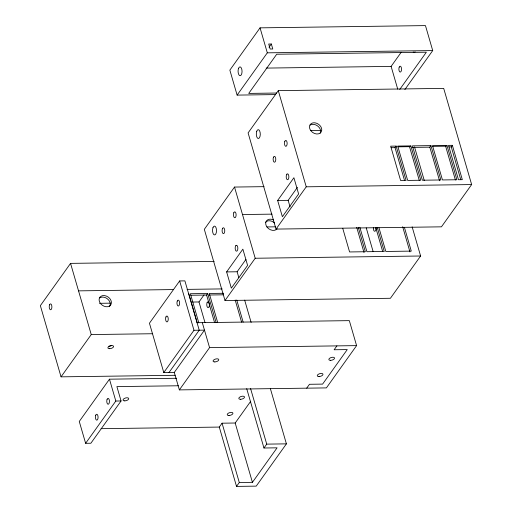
<?xml version="1.0" encoding="UTF-8"?>
<svg xmlns="http://www.w3.org/2000/svg" width="512" height="512" viewBox="0 0 512 512"><rect width="100%" height="100%" fill="white"/><g stroke="black" fill="none" stroke-linecap="round" stroke-linejoin="round"><path stroke-width="0.77" d="M109.478 306.624L110.08 305.446A6.618 5.037 35.5 0 0 108.442 299.827L107.168 298.675A6.618 5.037 35.5 0 0 99.776 297.875M320.166 133.21L320.442 132.672A6.618 5.037 35.5 0 0 318.81 127.053L317.53 125.901A6.618 5.037 35.5 0 0 310.138 125.101M276.39 229.626L276.666 229.088M214.189 261.421L70.554 263.379L40.358 305.651L61.043 376.845L175.149 375.296M404.845 89.6L432.717 50.579L425.459 25.6L260.051 27.853L229.856 70.125L237.114 95.104L275.469 94.586M269.011 47.251L271.334 44L268.704 44.026L270.157 49.024L272.781 48.998L271.334 44M237.114 95.104L267.309 52.832L260.051 27.853M61.043 376.845L91.238 334.573L70.554 263.379M278.291 90.643L248.096 132.915L276.038 229.088L441.446 226.835L471.642 184.563L443.699 88.39L278.291 90.643L306.234 186.816L276.038 229.088M264.083 186.656L234.522 187.059L204.32 229.331L225.005 300.525L390.413 298.278L420.608 256L412.141 226.861M176.64 378.266L109.472 379.181L79.27 421.453L85.626 443.309L90.874 443.238L121.069 400.966L116.896 386.605L178.4 385.766M169.03 372.48L199.232 330.208L184.896 280.87L179.648 280.941L149.446 323.219L163.782 372.557L174.285 372.41L204.48 330.138L193.978 330.278L163.782 372.557M85.626 443.309L115.821 401.037L109.472 379.181M204.986 322.566L198.995 301.958L204.045 294.893M214.554 322.522L206.598 295.04L207.706 293.491L190.374 293.722L198.778 322.733M226.618 271.91L242.867 249.165L247.59 265.402L231.334 288.147L226.618 271.91L237.12 271.77L245.946 259.418M277.651 200.474L293.901 177.728L298.618 193.965L282.368 216.71L277.651 200.474L288.154 200.333L297.44 187.334M397.715 89.101L391.117 66.394L401.21 52.269M225.005 300.525L255.2 258.253L234.522 187.059M197.056 322.714L349.331 320.64L356.589 345.619L326.394 387.898L179.366 389.894L209.562 347.622L202.304 322.643M399.75 89.446L426.355 52.205L276.704 54.24L248.723 93.414L276.582 93.03M404.538 180.467L395.034 147.642L396.141 146.093L390.669 146.17L400.614 180.518L406.086 180.442L396.141 146.093M410.848 145.894L420.794 180.243L407.667 180.422L397.722 146.074L410.848 145.894L410.291 146.669L397.939 146.835M270.349 388.557L286.413 443.859L256.218 486.131L236.525 486.4L219.29 427.072L222.061 423.194L235.187 423.014L250.714 401.28M439.546 180.755L429.824 147.168L430.931 145.619L412.422 145.869L422.368 180.218L440.877 179.968L430.931 145.619M446.95 145.402L456.896 179.75L442.451 179.949L432.506 145.6L446.95 145.402L446.394 146.176L432.71 146.362M460.762 179.699L451.264 146.88L452.371 145.325L448.525 145.382L458.47 179.725L462.317 179.674L452.371 145.325M236.525 486.4L239.296 482.522L222.061 423.194M239.296 482.522L252.422 482.342L277.082 447.827L263.955 448.006L266.726 444.128L250.592 388.602M306.701 388.166L309.472 384.288L322.598 384.109L347.258 349.587L334.131 349.766L336.902 345.888M267.309 52.832L432.717 50.579M266.138 68.096L391.117 66.394M310.65 130.528L320.998 130.387M391.123 147.699L395.034 147.642M412.083 147.411L429.824 147.168M448.954 146.912L451.264 146.88M306.234 186.816L471.642 184.563M242.502 214.541L272.07 214.138M266.88 226.944L275.635 226.822M255.2 258.253L420.608 256M78.541 290.861L173.498 289.568M187.059 289.382L222.17 288.902M223.61 293.274L209.28 293.466L217.677 322.47M190.842 295.258L206.598 295.04M208.966 295.008L223.296 294.816M99.494 303.309L110.637 303.162M192.627 302.042L198.995 301.958M91.238 334.573L152.685 333.734M209.562 347.622L356.589 345.619M115.821 401.037L121.069 400.966M101.075 428.678L219.29 427.072M266.726 444.128L286.413 443.859M274.451 222.944L273.754 222.317A6.618 5.037 35.5 0 0 265.402 222.432M445.555 145.965L455.418 180.013M414.49 146.842L424.307 180.627M409.453 146.458L419.309 180.506M366.253 227.891L373.126 251.552M288.154 200.333L290.08 206.976M237.12 271.77L238.835 277.677M244.666 300.147L251.123 322.387M246.72 388.678L263.955 448.006M235.187 423.014L252.422 482.342M179.648 280.941L193.978 330.278M174.285 372.41L179.366 389.894M404.429 227.45L411.283 251.11L385.818 251.462L378.963 227.795M402.662 226.714L409.952 251.904M377.389 227.821L384.243 251.482L366.912 251.718L359.84 227.29M375.84 227.846L382.688 251.507M358.266 227.315L365.338 251.738L349.581 251.955L342.733 228.294M356.717 227.341L364.006 252.525M236.736 299.987L243.149 322.125M235.187 300.013L241.594 322.15M207.706 293.491L216.102 322.496M188.8 293.747L197.203 322.752M111.738 345.376A2.938 1.37 -16.2 0 1 108.915 346.195M375.936 227.482A2.938 1.325 89.2 0 1 374.752 231.27A2.938 1.325 89.2 0 1 373.382 227.661M277.171 228.717A6.618 5.037 35.5 0 1 268.819 228.826L267.546 227.68A6.618 5.037 35.5 0 1 265.907 222.054L266.509 220.877A6.618 5.037 35.5 0 1 273.382 219.891M415.053 51.744A2.938 1.325 89.2 0 1 413.184 51.878M99.923 297.235L99.322 298.413A6.618 5.037 35.5 0 0 100.954 304.032L102.227 305.184A6.618 5.037 35.5 0 0 110.586 305.069L111.187 303.891A6.618 5.037 35.5 0 0 109.555 298.272L108.275 297.12A6.618 5.037 35.5 0 0 99.923 297.235M310.285 124.461L309.683 125.638A6.618 5.037 35.5 0 0 311.315 131.258L312.595 132.41A6.618 5.037 35.5 0 0 320.947 132.294L321.549 131.117A6.618 5.037 35.5 0 0 319.917 125.498L318.637 124.346A6.618 5.037 35.5 0 0 310.285 124.461M235.866 245.626L235.584 246.074A2.938 1.325 89.2 0 0 236.032 250.95A2.938 1.325 89.2 0 0 237.83 248.09A2.938 1.325 89.2 0 0 235.866 245.626M286.893 174.189L286.618 174.637A2.938 1.325 89.2 0 0 287.066 179.514A2.938 1.325 89.2 0 0 288.858 176.653A2.938 1.325 89.2 0 0 286.893 174.189M207.104 302.675A2.938 1.325 89.2 0 0 207.821 307.552A2.938 1.325 89.2 0 0 209.35 303.834A2.938 1.325 89.2 0 0 207.104 302.675M49.574 304.819A2.938 1.325 89.2 0 0 50.291 309.696A2.938 1.325 89.2 0 0 51.821 305.978A2.938 1.325 89.2 0 0 49.574 304.819M107.117 399.29A2.938 1.325 89.2 0 0 107.834 404.166A2.938 1.325 89.2 0 0 109.363 400.448A2.938 1.325 89.2 0 0 107.117 399.29M95.757 415.187A2.938 1.325 89.2 0 0 96.474 420.064A2.938 1.325 89.2 0 0 98.003 416.352A2.938 1.325 89.2 0 0 95.757 415.187M240.57 399.29A2.938 1.37 -16.2 0 0 244.486 396.922A2.938 1.37 -16.2 0 0 239.923 397.005A2.938 1.37 -16.2 0 0 240.57 399.29M228.998 415.494A2.938 1.37 -16.2 0 0 232.909 413.126A2.938 1.37 -16.2 0 0 228.352 413.203A2.938 1.37 -16.2 0 0 228.998 415.494M109.638 348.691A2.938 1.37 -16.2 0 0 113.555 346.323A2.938 1.37 -16.2 0 0 108.998 346.406A2.938 1.37 -16.2 0 0 109.638 348.691M124.8 400.864A2.938 1.37 -16.2 0 0 128.71 398.496A2.938 1.37 -16.2 0 0 124.154 398.579A2.938 1.37 -16.2 0 0 124.8 400.864M177.293 301.05A2.938 1.325 89.2 0 0 178.01 305.926A2.938 1.325 89.2 0 0 179.539 302.214A2.938 1.325 89.2 0 0 177.293 301.05M165.933 316.954A2.938 1.325 89.2 0 0 166.65 321.83A2.938 1.325 89.2 0 0 168.179 318.112A2.938 1.325 89.2 0 0 165.933 316.954M319.034 376.55A2.938 1.37 -16.2 0 0 322.95 374.182A2.938 1.37 -16.2 0 0 318.387 374.259A2.938 1.37 -16.2 0 0 319.034 376.55M330.605 360.346A2.938 1.37 -16.2 0 0 334.522 357.978A2.938 1.37 -16.2 0 0 329.965 358.061A2.938 1.37 -16.2 0 0 330.605 360.346M214.835 361.92A2.938 1.37 -16.2 0 0 218.752 359.552A2.938 1.37 -16.2 0 0 214.189 359.635A2.938 1.37 -16.2 0 0 214.835 361.92M222.438 228.691A2.938 1.325 89.2 0 0 223.155 233.562A2.938 1.325 89.2 0 0 224.685 229.85A2.938 1.325 89.2 0 0 222.438 228.691M233.798 212.787A2.938 1.325 89.2 0 0 234.515 217.664A2.938 1.325 89.2 0 0 236.045 213.946A2.938 1.325 89.2 0 0 233.798 212.787M212.979 227.648A4.41 1.984 89.2 0 0 214.208 234.848A4.41 1.984 89.2 0 0 216.378 229.037A4.41 1.984 89.2 0 0 212.979 227.648M273.472 157.254A2.938 1.325 89.2 0 0 274.189 162.125A2.938 1.325 89.2 0 0 275.712 158.413A2.938 1.325 89.2 0 0 273.472 157.254M284.826 141.35A2.938 1.325 89.2 0 0 285.542 146.227A2.938 1.325 89.2 0 0 287.072 142.509A2.938 1.325 89.2 0 0 284.826 141.35M256.755 131.232A4.41 1.984 89.2 0 0 257.984 138.432A4.41 1.984 89.2 0 0 260.154 132.621A4.41 1.984 89.2 0 0 256.755 131.232M238.515 68.442A4.41 1.984 89.2 0 0 239.744 75.642A4.41 1.984 89.2 0 0 241.914 69.83A4.41 1.984 89.2 0 0 238.515 68.442M399.226 67.11A2.938 1.325 89.2 0 0 399.942 71.987A2.938 1.325 89.2 0 0 401.472 68.275A2.938 1.325 89.2 0 0 399.226 67.11"/></g></svg>
